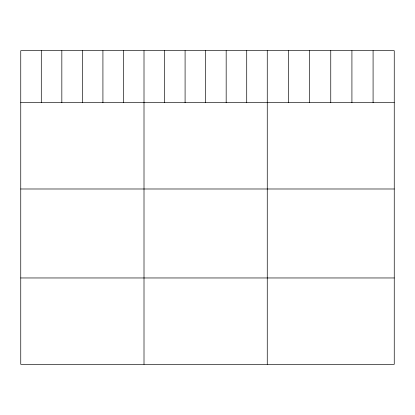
<?xml version="1.0" encoding="UTF-8"?>
<svg xmlns="http://www.w3.org/2000/svg" width="415" height="415" viewBox="0 0 415 415"><rect width="100%" height="100%" fill="white"/><g stroke="black" fill="none" stroke-linecap="round" stroke-linejoin="round"><path stroke-width="0.62" d="M394.25 102.635L394.25 364.318L20.75 364.318L20.75 50.682L394.25 50.682L394.25 102.635L20.75 102.635M20.75 188.991L394.25 188.991M20.75 277.962L394.25 277.962M373.085 50.682L373.085 102.635M351.92 50.682L351.92 102.635M330.755 50.682L330.755 102.635M309.59 50.682L309.59 102.635M288.425 50.682L288.425 102.635M267.26 50.682L267.26 364.318M246.718 50.682L246.718 102.635M226.175 50.682L226.175 102.635M205.632 50.682L205.632 102.635M185.09 50.682L185.09 102.635M164.548 50.682L164.548 102.635M144.005 50.682L144.005 364.318M123.463 50.682L123.463 102.635M102.92 50.682L102.92 102.635M82.378 50.682L82.378 102.635M61.835 50.682L61.835 102.635M41.293 50.682L41.293 102.635"/></g></svg>
